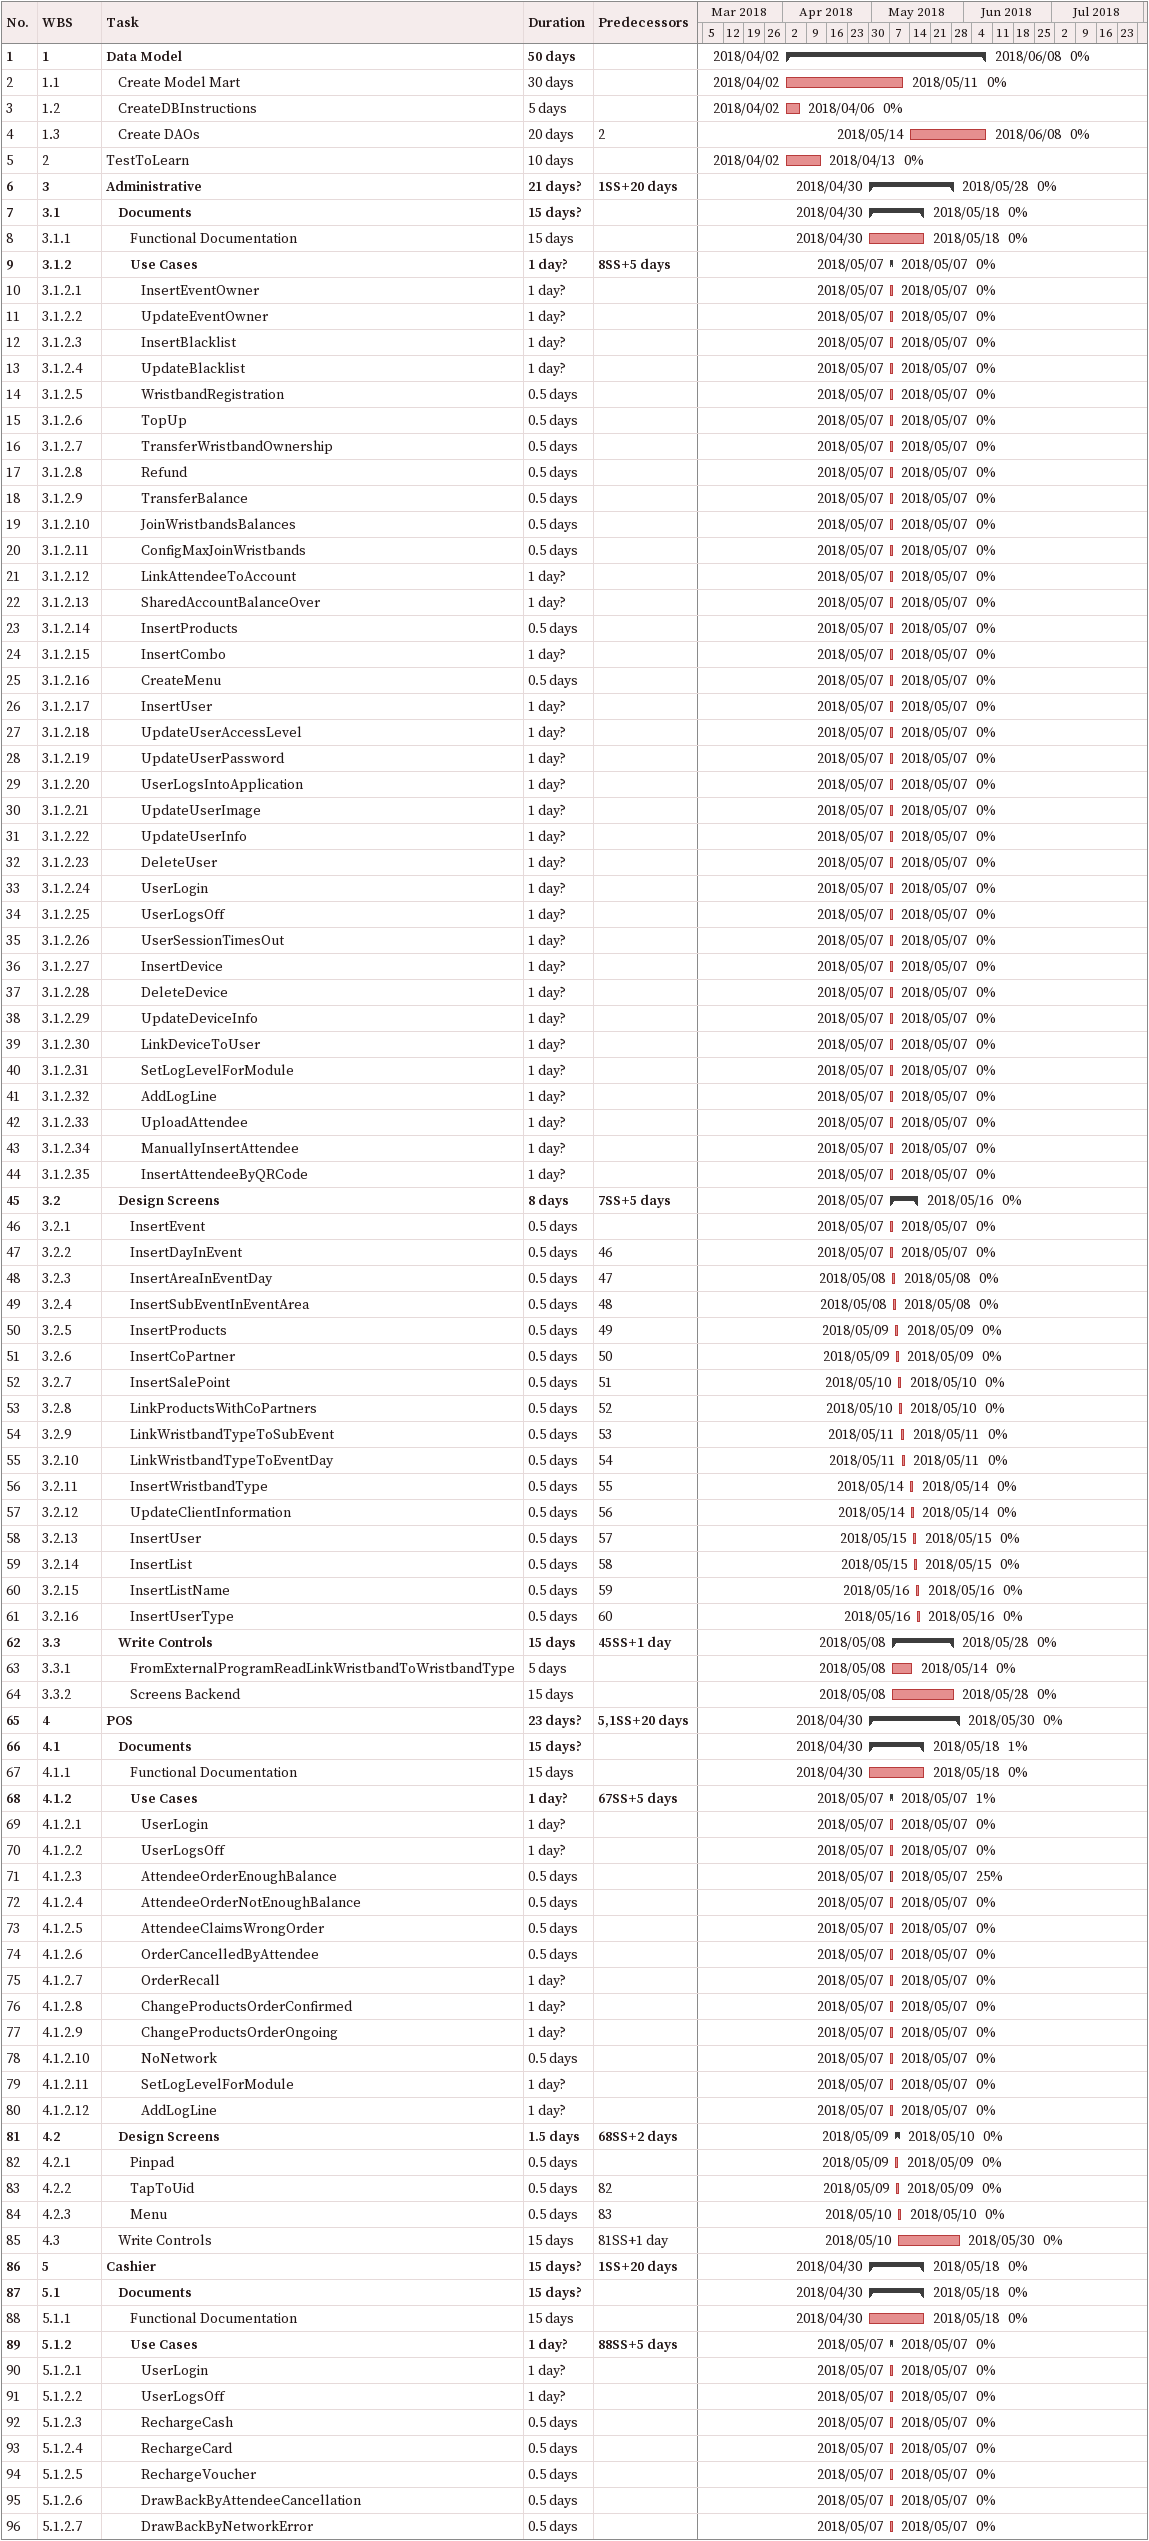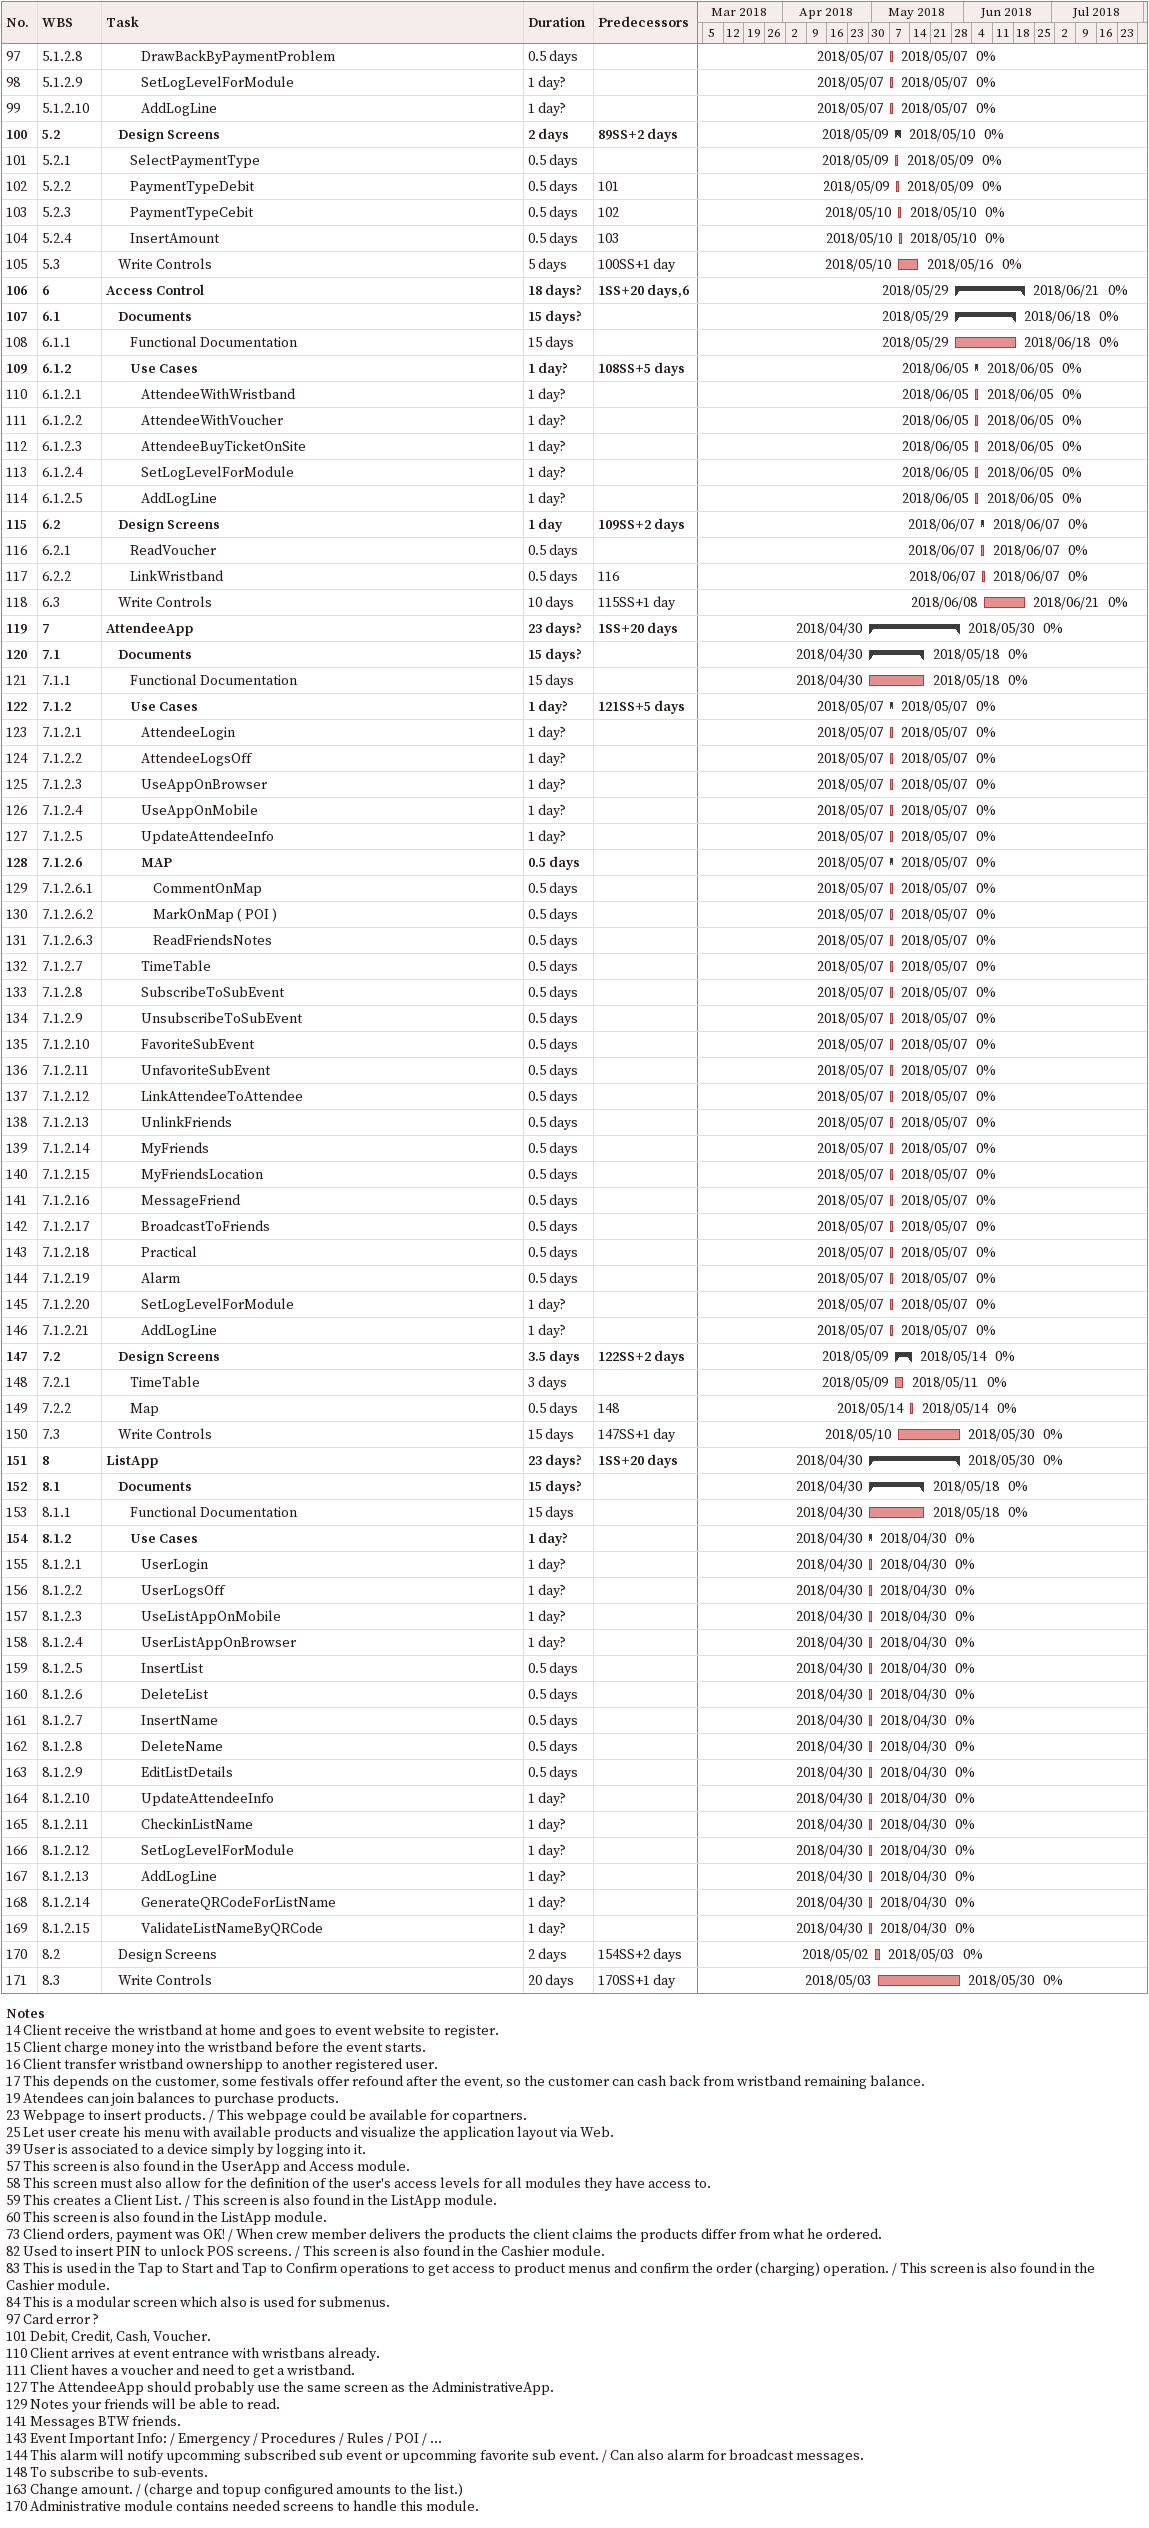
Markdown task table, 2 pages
| ID | WBS | Task | Duration | Start | Finish | Predecessors | % complete |
|---|---|---|---|---|---|---|---|
| 1 | 1 | **Data Model** | 50d | 2018-04-02 | 2018-06-08 |  | 0 |
| 2 | 1.1 | Create Model Mart | 30d | 2018-04-02 | 2018-05-11 |  | 0 |
| 3 | 1.2 | CreateDBInstructions | 5d | 2018-04-02 | 2018-04-06 |  | 0 |
| 4 | 1.3 | Create DAOs | 20d | 2018-05-14 | 2018-06-08 | 2 | 0 |
| 5 | 2 | TestToLearn | 10d | 2018-04-02 | 2018-04-13 |  | 0 |
| 6 | 3 | **Administrative** | 21d? | 2018-04-30 | 2018-05-28 | 1SS+20d | 0 |
| 7 | 3.1 | **Documents** | 15d? | 2018-04-30 | 2018-05-18 |  | 0 |
| 8 | 3.1.1 | Functional Documentation | 15d | 2018-04-30 | 2018-05-18 |  | 0 |
| 9 | 3.1.2 | **Use Cases** | 1d? | 2018-05-07 | 2018-05-07 | 8SS+5d | 0 |
| 10 | 3.1.2.1 | InsertEventOwner | 1d? | 2018-05-07 | 2018-05-07 |  | 0 |
| 11 | 3.1.2.2 | UpdateEventOwner | 1d? | 2018-05-07 | 2018-05-07 |  | 0 |
| 12 | 3.1.2.3 | InsertBlacklist | 1d? | 2018-05-07 | 2018-05-07 |  | 0 |
| 13 | 3.1.2.4 | UpdateBlacklist | 1d? | 2018-05-07 | 2018-05-07 |  | 0 |
| 14 | 3.1.2.5 | WristbandRegistration | 0.5d | 2018-05-07 | 2018-05-07 |  | 0 |
| 15 | 3.1.2.6 | TopUp | 0.5d | 2018-05-07 | 2018-05-07 |  | 0 |
| 16 | 3.1.2.7 | TransferWristbandOwnership | 0.5d | 2018-05-07 | 2018-05-07 |  | 0 |
| 17 | 3.1.2.8 | Refund | 0.5d | 2018-05-07 | 2018-05-07 |  | 0 |
| 18 | 3.1.2.9 | TransferBalance | 0.5d | 2018-05-07 | 2018-05-07 |  | 0 |
| 19 | 3.1.2.10 | JoinWristbandsBalances | 0.5d | 2018-05-07 | 2018-05-07 |  | 0 |
| 20 | 3.1.2.11 | ConfigMaxJoinWristbands | 0.5d | 2018-05-07 | 2018-05-07 |  | 0 |
| 21 | 3.1.2.12 | LinkAttendeeToAccount | 1d? | 2018-05-07 | 2018-05-07 |  | 0 |
| 22 | 3.1.2.13 | SharedAccountBalanceOver | 1d? | 2018-05-07 | 2018-05-07 |  | 0 |
| 23 | 3.1.2.14 | InsertProducts | 0.5d | 2018-05-07 | 2018-05-07 |  | 0 |
| 24 | 3.1.2.15 | InsertCombo | 1d? | 2018-05-07 | 2018-05-07 |  | 0 |
| 25 | 3.1.2.16 | CreateMenu | 0.5d | 2018-05-07 | 2018-05-07 |  | 0 |
| 26 | 3.1.2.17 | InsertUser | 1d? | 2018-05-07 | 2018-05-07 |  | 0 |
| 27 | 3.1.2.18 | UpdateUserAccessLevel | 1d? | 2018-05-07 | 2018-05-07 |  | 0 |
| 28 | 3.1.2.19 | UpdateUserPassword | 1d? | 2018-05-07 | 2018-05-07 |  | 0 |
| 29 | 3.1.2.20 | UserLogsIntoApplication | 1d? | 2018-05-07 | 2018-05-07 |  | 0 |
| 30 | 3.1.2.21 | UpdateUserImage | 1d? | 2018-05-07 | 2018-05-07 |  | 0 |
| 31 | 3.1.2.22 | UpdateUserInfo | 1d? | 2018-05-07 | 2018-05-07 |  | 0 |
| 32 | 3.1.2.23 | DeleteUser | 1d? | 2018-05-07 | 2018-05-07 |  | 0 |
| 33 | 3.1.2.24 | UserLogin | 1d? | 2018-05-07 | 2018-05-07 |  | 0 |
| 34 | 3.1.2.25 | UserLogsOff | 1d? | 2018-05-07 | 2018-05-07 |  | 0 |
| 35 | 3.1.2.26 | UserSessionTimesOut | 1d? | 2018-05-07 | 2018-05-07 |  | 0 |
| 36 | 3.1.2.27 | InsertDevice | 1d? | 2018-05-07 | 2018-05-07 |  | 0 |
| 37 | 3.1.2.28 | DeleteDevice | 1d? | 2018-05-07 | 2018-05-07 |  | 0 |
| 38 | 3.1.2.29 | UpdateDeviceInfo | 1d? | 2018-05-07 | 2018-05-07 |  | 0 |
| 39 | 3.1.2.30 | LinkDeviceToUser | 1d? | 2018-05-07 | 2018-05-07 |  | 0 |
| 40 | 3.1.2.31 | SetLogLevelForModule | 1d? | 2018-05-07 | 2018-05-07 |  | 0 |
| 41 | 3.1.2.32 | AddLogLine | 1d? | 2018-05-07 | 2018-05-07 |  | 0 |
| 42 | 3.1.2.33 | UploadAttendee | 1d? | 2018-05-07 | 2018-05-07 |  | 0 |
| 43 | 3.1.2.34 | ManuallyInsertAttendee | 1d? | 2018-05-07 | 2018-05-07 |  | 0 |
| 44 | 3.1.2.35 | InsertAttendeeByQRCode | 1d? | 2018-05-07 | 2018-05-07 |  | 0 |
| 45 | 3.2 | **Design Screens** | 8d | 2018-05-07 | 2018-05-16 | 7SS+5d | 0 |
| 46 | 3.2.1 | InsertEvent | 0.5d | 2018-05-07 | 2018-05-07 |  | 0 |
| 47 | 3.2.2 | InsertDayInEvent | 0.5d | 2018-05-07 | 2018-05-07 | 46 | 0 |
| 48 | 3.2.3 | InsertAreaInEventDay | 0.5d | 2018-05-08 | 2018-05-08 | 47 | 0 |
| 49 | 3.2.4 | InsertSubEventInEventArea | 0.5d | 2018-05-08 | 2018-05-08 | 48 | 0 |
| 50 | 3.2.5 | InsertProducts | 0.5d | 2018-05-09 | 2018-05-09 | 49 | 0 |
| 51 | 3.2.6 | InsertCoPartner | 0.5d | 2018-05-09 | 2018-05-09 | 50 | 0 |
| 52 | 3.2.7 | InsertSalePoint | 0.5d | 2018-05-10 | 2018-05-10 | 51 | 0 |
| 53 | 3.2.8 | LinkProductsWithCoPartners | 0.5d | 2018-05-10 | 2018-05-10 | 52 | 0 |
| 54 | 3.2.9 | LinkWristbandTypeToSubEvent | 0.5d | 2018-05-11 | 2018-05-11 | 53 | 0 |
| 55 | 3.2.10 | LinkWristbandTypeToEventDay | 0.5d | 2018-05-11 | 2018-05-11 | 54 | 0 |
| 56 | 3.2.11 | InsertWristbandType | 0.5d | 2018-05-14 | 2018-05-14 | 55 | 0 |
| 57 | 3.2.12 | UpdateClientInformation | 0.5d | 2018-05-14 | 2018-05-14 | 56 | 0 |
| 58 | 3.2.13 | InsertUser | 0.5d | 2018-05-15 | 2018-05-15 | 57 | 0 |
| 59 | 3.2.14 | InsertList | 0.5d | 2018-05-15 | 2018-05-15 | 58 | 0 |
| 60 | 3.2.15 | InsertListName | 0.5d | 2018-05-16 | 2018-05-16 | 59 | 0 |
| 61 | 3.2.16 | InsertUserType | 0.5d | 2018-05-16 | 2018-05-16 | 60 | 0 |
| 62 | 3.3 | **Write Controls** | 15d | 2018-05-08 | 2018-05-28 | 45SS+1d | 0 |
| 63 | 3.3.1 | FromExternalProgramReadLinkWristbandToWristbandType | 5d | 2018-05-08 | 2018-05-14 |  | 0 |
| 64 | 3.3.2 | Screens Backend | 15d | 2018-05-08 | 2018-05-28 |  | 0 |
| 65 | 4 | **POS** | 23d? | 2018-04-30 | 2018-05-30 | 5, 1SS+20d | 0 |
| 66 | 4.1 | **Documents** | 15d? | 2018-04-30 | 2018-05-18 |  | 1 |
| 67 | 4.1.1 | Functional Documentation | 15d | 2018-04-30 | 2018-05-18 |  | 0 |
| 68 | 4.1.2 | **Use Cases** | 1d? | 2018-05-07 | 2018-05-07 | 67SS+5d | 1 |
| 69 | 4.1.2.1 | UserLogin | 1d? | 2018-05-07 | 2018-05-07 |  | 0 |
| 70 | 4.1.2.2 | UserLogsOff | 1d? | 2018-05-07 | 2018-05-07 |  | 0 |
| 71 | 4.1.2.3 | AttendeeOrderEnoughBalance | 0.5d | 2018-05-07 | 2018-05-07 |  | 25 |
| 72 | 4.1.2.4 | AttendeeOrderNotEnoughBalance | 0.5d | 2018-05-07 | 2018-05-07 |  | 0 |
| 73 | 4.1.2.5 | AttendeeClaimsWrongOrder | 0.5d | 2018-05-07 | 2018-05-07 |  | 0 |
| 74 | 4.1.2.6 | OrderCancelledByAttendee | 0.5d | 2018-05-07 | 2018-05-07 |  | 0 |
| 75 | 4.1.2.7 | OrderRecall | 1d? | 2018-05-07 | 2018-05-07 |  | 0 |
| 76 | 4.1.2.8 | ChangeProductsOrderConfirmed | 1d? | 2018-05-07 | 2018-05-07 |  | 0 |
| 77 | 4.1.2.9 | ChangeProductsOrderOngoing | 1d? | 2018-05-07 | 2018-05-07 |  | 0 |
| 78 | 4.1.2.10 | NoNetwork | 0.5d | 2018-05-07 | 2018-05-07 |  | 0 |
| 79 | 4.1.2.11 | SetLogLevelForModule | 1d? | 2018-05-07 | 2018-05-07 |  | 0 |
| 80 | 4.1.2.12 | AddLogLine | 1d? | 2018-05-07 | 2018-05-07 |  | 0 |
| 81 | 4.2 | **Design Screens** | 1.5d | 2018-05-09 | 2018-05-10 | 68SS+2d | 0 |
| 82 | 4.2.1 | Pinpad | 0.5d | 2018-05-09 | 2018-05-09 |  | 0 |
| 83 | 4.2.2 | TapToUid | 0.5d | 2018-05-09 | 2018-05-09 | 82 | 0 |
| 84 | 4.2.3 | Menu | 0.5d | 2018-05-10 | 2018-05-10 | 83 | 0 |
| 85 | 4.3 | Write Controls | 15d | 2018-05-10 | 2018-05-30 | 81SS+1d | 0 |
| 86 | 5 | **Cashier** | 15d? | 2018-04-30 | 2018-05-18 | 1SS+20d | 0 |
| 87 | 5.1 | **Documents** | 15d? | 2018-04-30 | 2018-05-18 |  | 0 |
| 88 | 5.1.1 | Functional Documentation | 15d | 2018-04-30 | 2018-05-18 |  | 0 |
| 89 | 5.1.2 | **Use Cases** | 1d? | 2018-05-07 | 2018-05-07 | 88SS+5d | 0 |
| 90 | 5.1.2.1 | UserLogin | 1d? | 2018-05-07 | 2018-05-07 |  | 0 |
| 91 | 5.1.2.2 | UserLogsOff | 1d? | 2018-05-07 | 2018-05-07 |  | 0 |
| 92 | 5.1.2.3 | RechargeCash | 0.5d | 2018-05-07 | 2018-05-07 |  | 0 |
| 93 | 5.1.2.4 | RechargeCard | 0.5d | 2018-05-07 | 2018-05-07 |  | 0 |
| 94 | 5.1.2.5 | RechargeVoucher | 0.5d | 2018-05-07 | 2018-05-07 |  | 0 |
| 95 | 5.1.2.6 | DrawBackByAttendeeCancellation | 0.5d | 2018-05-07 | 2018-05-07 |  | 0 |
| 96 | 5.1.2.7 | DrawBackByNetworkError | 0.5d | 2018-05-07 | 2018-05-07 |  | 0 |
| 97 | 5.1.2.8 | DrawBackByPaymentProblem | 0.5d | 2018-05-07 | 2018-05-07 |  | 0 |
| 98 | 5.1.2.9 | SetLogLevelForModule | 1d? | 2018-05-07 | 2018-05-07 |  | 0 |
| 99 | 5.1.2.10 | AddLogLine | 1d? | 2018-05-07 | 2018-05-07 |  | 0 |
| 100 | 5.2 | **Design Screens** | 2d | 2018-05-09 | 2018-05-10 | 89SS+2d | 0 |
| 101 | 5.2.1 | SelectPaymentType | 0.5d | 2018-05-09 | 2018-05-09 |  | 0 |
| 102 | 5.2.2 | PaymentTypeDebit | 0.5d | 2018-05-09 | 2018-05-09 | 101 | 0 |
| 103 | 5.2.3 | PaymentTypeCebit | 0.5d | 2018-05-10 | 2018-05-10 | 102 | 0 |
| 104 | 5.2.4 | InsertAmount | 0.5d | 2018-05-10 | 2018-05-10 | 103 | 0 |
| 105 | 5.3 | Write Controls | 5d | 2018-05-10 | 2018-05-16 | 100SS+1d | 0 |
| 106 | 6 | **Access Control** | 18d? | 2018-05-29 | 2018-06-21 | 1SS+20d, 6 | 0 |
| 107 | 6.1 | **Documents** | 15d? | 2018-05-29 | 2018-06-18 |  | 0 |
| 108 | 6.1.1 | Functional Documentation | 15d | 2018-05-29 | 2018-06-18 |  | 0 |
| 109 | 6.1.2 | **Use Cases** | 1d? | 2018-06-05 | 2018-06-05 | 108SS+5d | 0 |
| 110 | 6.1.2.1 | AttendeeWithWristband | 1d? | 2018-06-05 | 2018-06-05 |  | 0 |
| 111 | 6.1.2.2 | AttendeeWithVoucher | 1d? | 2018-06-05 | 2018-06-05 |  | 0 |
| 112 | 6.1.2.3 | AttendeeBuyTicketOnSite | 1d? | 2018-06-05 | 2018-06-05 |  | 0 |
| 113 | 6.1.2.4 | SetLogLevelForModule | 1d? | 2018-06-05 | 2018-06-05 |  | 0 |
| 114 | 6.1.2.5 | AddLogLine | 1d? | 2018-06-05 | 2018-06-05 |  | 0 |
| 115 | 6.2 | **Design Screens** | 1d | 2018-06-07 | 2018-06-07 | 109SS+2d | 0 |
| 116 | 6.2.1 | ReadVoucher | 0.5d | 2018-06-07 | 2018-06-07 |  | 0 |
| 117 | 6.2.2 | LinkWristband | 0.5d | 2018-06-07 | 2018-06-07 | 116 | 0 |
| 118 | 6.3 | Write Controls | 10d | 2018-06-08 | 2018-06-21 | 115SS+1d | 0 |
| 119 | 7 | **AttendeeApp** | 23d? | 2018-04-30 | 2018-05-30 | 1SS+20d | 0 |
| 120 | 7.1 | **Documents** | 15d? | 2018-04-30 | 2018-05-18 |  | 0 |
| 121 | 7.1.1 | Functional Documentation | 15d | 2018-04-30 | 2018-05-18 |  | 0 |
| 122 | 7.1.2 | **Use Cases** | 1d? | 2018-05-07 | 2018-05-07 | 121SS+5d | 0 |
| 123 | 7.1.2.1 | AttendeeLogin | 1d? | 2018-05-07 | 2018-05-07 |  | 0 |
| 124 | 7.1.2.2 | AttendeeLogsOff | 1d? | 2018-05-07 | 2018-05-07 |  | 0 |
| 125 | 7.1.2.3 | UseAppOnBrowser | 1d? | 2018-05-07 | 2018-05-07 |  | 0 |
| 126 | 7.1.2.4 | UseAppOnMobile | 1d? | 2018-05-07 | 2018-05-07 |  | 0 |
| 127 | 7.1.2.5 | UpdateAttendeeInfo | 1d? | 2018-05-07 | 2018-05-07 |  | 0 |
| 128 | 7.1.2.6 | **MAP** | 0.5d | 2018-05-07 | 2018-05-07 |  | 0 |
| 129 | 7.1.2.6.1 | CommentOnMap | 0.5d | 2018-05-07 | 2018-05-07 |  | 0 |
| 130 | 7.1.2.6.2 | MarkOnMap ( POI ) | 0.5d | 2018-05-07 | 2018-05-07 |  | 0 |
| 131 | 7.1.2.6.3 | ReadFriendsNotes | 0.5d | 2018-05-07 | 2018-05-07 |  | 0 |
| 132 | 7.1.2.7 | TimeTable | 0.5d | 2018-05-07 | 2018-05-07 |  | 0 |
| 133 | 7.1.2.8 | SubscribeToSubEvent | 0.5d | 2018-05-07 | 2018-05-07 |  | 0 |
| 134 | 7.1.2.9 | UnsubscribeToSubEvent | 0.5d | 2018-05-07 | 2018-05-07 |  | 0 |
| 135 | 7.1.2.10 | FavoriteSubEvent | 0.5d | 2018-05-07 | 2018-05-07 |  | 0 |
| 136 | 7.1.2.11 | UnfavoriteSubEvent | 0.5d | 2018-05-07 | 2018-05-07 |  | 0 |
| 137 | 7.1.2.12 | LinkAttendeeToAttendee | 0.5d | 2018-05-07 | 2018-05-07 |  | 0 |
| 138 | 7.1.2.13 | UnlinkFriends | 0.5d | 2018-05-07 | 2018-05-07 |  | 0 |
| 139 | 7.1.2.14 | MyFriends | 0.5d | 2018-05-07 | 2018-05-07 |  | 0 |
| 140 | 7.1.2.15 | MyFriendsLocation | 0.5d | 2018-05-07 | 2018-05-07 |  | 0 |
| 141 | 7.1.2.16 | MessageFriend | 0.5d | 2018-05-07 | 2018-05-07 |  | 0 |
| 142 | 7.1.2.17 | BroadcastToFriends | 0.5d | 2018-05-07 | 2018-05-07 |  | 0 |
| 143 | 7.1.2.18 | Practical | 0.5d | 2018-05-07 | 2018-05-07 |  | 0 |
| 144 | 7.1.2.19 | Alarm | 0.5d | 2018-05-07 | 2018-05-07 |  | 0 |
| 145 | 7.1.2.20 | SetLogLevelForModule | 1d? | 2018-05-07 | 2018-05-07 |  | 0 |
| 146 | 7.1.2.21 | AddLogLine | 1d? | 2018-05-07 | 2018-05-07 |  | 0 |
| 147 | 7.2 | **Design Screens** | 3.5d | 2018-05-09 | 2018-05-14 | 122SS+2d | 0 |
| 148 | 7.2.1 | TimeTable | 3d | 2018-05-09 | 2018-05-11 |  | 0 |
| 149 | 7.2.2 | Map | 0.5d | 2018-05-14 | 2018-05-14 | 148 | 0 |
| 150 | 7.3 | Write Controls | 15d | 2018-05-10 | 2018-05-30 | 147SS+1d | 0 |
| 151 | 8 | **ListApp** | 23d? | 2018-04-30 | 2018-05-30 | 1SS+20d | 0 |
| 152 | 8.1 | **Documents** | 15d? | 2018-04-30 | 2018-05-18 |  | 0 |
| 153 | 8.1.1 | Functional Documentation | 15d | 2018-04-30 | 2018-05-18 |  | 0 |
| 154 | 8.1.2 | **Use Cases** | 1d? | 2018-04-30 | 2018-04-30 |  | 0 |
| 155 | 8.1.2.1 | UserLogin | 1d? | 2018-04-30 | 2018-04-30 |  | 0 |
| 156 | 8.1.2.2 | UserLogsOff | 1d? | 2018-04-30 | 2018-04-30 |  | 0 |
| 157 | 8.1.2.3 | UseListAppOnMobile | 1d? | 2018-04-30 | 2018-04-30 |  | 0 |
| 158 | 8.1.2.4 | UserListAppOnBrowser | 1d? | 2018-04-30 | 2018-04-30 |  | 0 |
| 159 | 8.1.2.5 | InsertList | 0.5d | 2018-04-30 | 2018-04-30 |  | 0 |
| 160 | 8.1.2.6 | DeleteList | 0.5d | 2018-04-30 | 2018-04-30 |  | 0 |
| 161 | 8.1.2.7 | InsertName | 0.5d | 2018-04-30 | 2018-04-30 |  | 0 |
| 162 | 8.1.2.8 | DeleteName | 0.5d | 2018-04-30 | 2018-04-30 |  | 0 |
| 163 | 8.1.2.9 | EditListDetails | 0.5d | 2018-04-30 | 2018-04-30 |  | 0 |
| 164 | 8.1.2.10 | UpdateAttendeeInfo | 1d? | 2018-04-30 | 2018-04-30 |  | 0 |
| 165 | 8.1.2.11 | CheckinListName | 1d? | 2018-04-30 | 2018-04-30 |  | 0 |
| 166 | 8.1.2.12 | SetLogLevelForModule | 1d? | 2018-04-30 | 2018-04-30 |  | 0 |
| 167 | 8.1.2.13 | AddLogLine | 1d? | 2018-04-30 | 2018-04-30 |  | 0 |
| 168 | 8.1.2.14 | GenerateQRCodeForListName | 1d? | 2018-04-30 | 2018-04-30 |  | 0 |
| 169 | 8.1.2.15 | ValidateListNameByQRCode | 1d? | 2018-04-30 | 2018-04-30 |  | 0 |
| 170 | 8.2 | Design Screens | 2d | 2018-05-02 | 2018-05-03 | 154SS+2d | 0 |
| 171 | 8.3 | Write Controls | 20d | 2018-05-03 | 2018-05-30 | 170SS+1d | 0 |

Notes
- 14: Client receive the wristband at home and goes to event website to register.
- 15: Client charge money into the wristband before the event starts.
- 16: Client transfer wristband ownershipp to another registered user.
- 17: This depends on the customer, some festivals offer refound after the event, so the customer can cash back from wristband remaining balance.
- 19: Atendees can join balances to purchase products.
- 23: Webpage to insert products. / This webpage could be available for copartners.
- 25: Let user create his menu with available products and visualize the application layout via Web.
- 39: User is associated to a device simply by logging into it.
- 57: This screen is also found in the UserApp and Access module.
- 58: This screen must also allow for the definition of the user's access levels for all modules they have access to.
- 59: This creates a Client List. / This screen is also found in the ListApp module.
- 60: This screen is also found in the ListApp module.
- 73: Cliend orders, payment was OK! / When crew member delivers the products the client claims the products differ from what he ordered.
- 82: Used to insert PIN to unlock POS screens. / This screen is also found in the Cashier module.
- 83: This is used in the Tap to Start and Tap to Confirm operations to get access to product menus and confirm the order (charging) operation. / This screen is also found in the Cashier module.
- 84: This is a modular screen which also is used for submenus.
- 97: Card error ?
- 101: Debit, Credit, Cash, Voucher.
- 110: Client arrives at event entrance with wristbans already.
- 111: Client haves a voucher and need to get a wristband.
- 127: The AttendeeApp should probably use the same screen as the AdministrativeApp.
- 129: Notes your friends will be able to read.
- 141: Messages BTW friends.
- 143: Event Important Info: / Emergency / Procedures / Rules / POI / ...
- 144: This alarm will notify upcomming subscribed sub event or upcomming favorite sub event. / Can also alarm for broadcast messages.
- 148: To subscribe to sub-events.
- 163: Change amount. / (charge and topup configured amounts to the list.)
- 170: Administrative module contains needed screens to handle this module.
